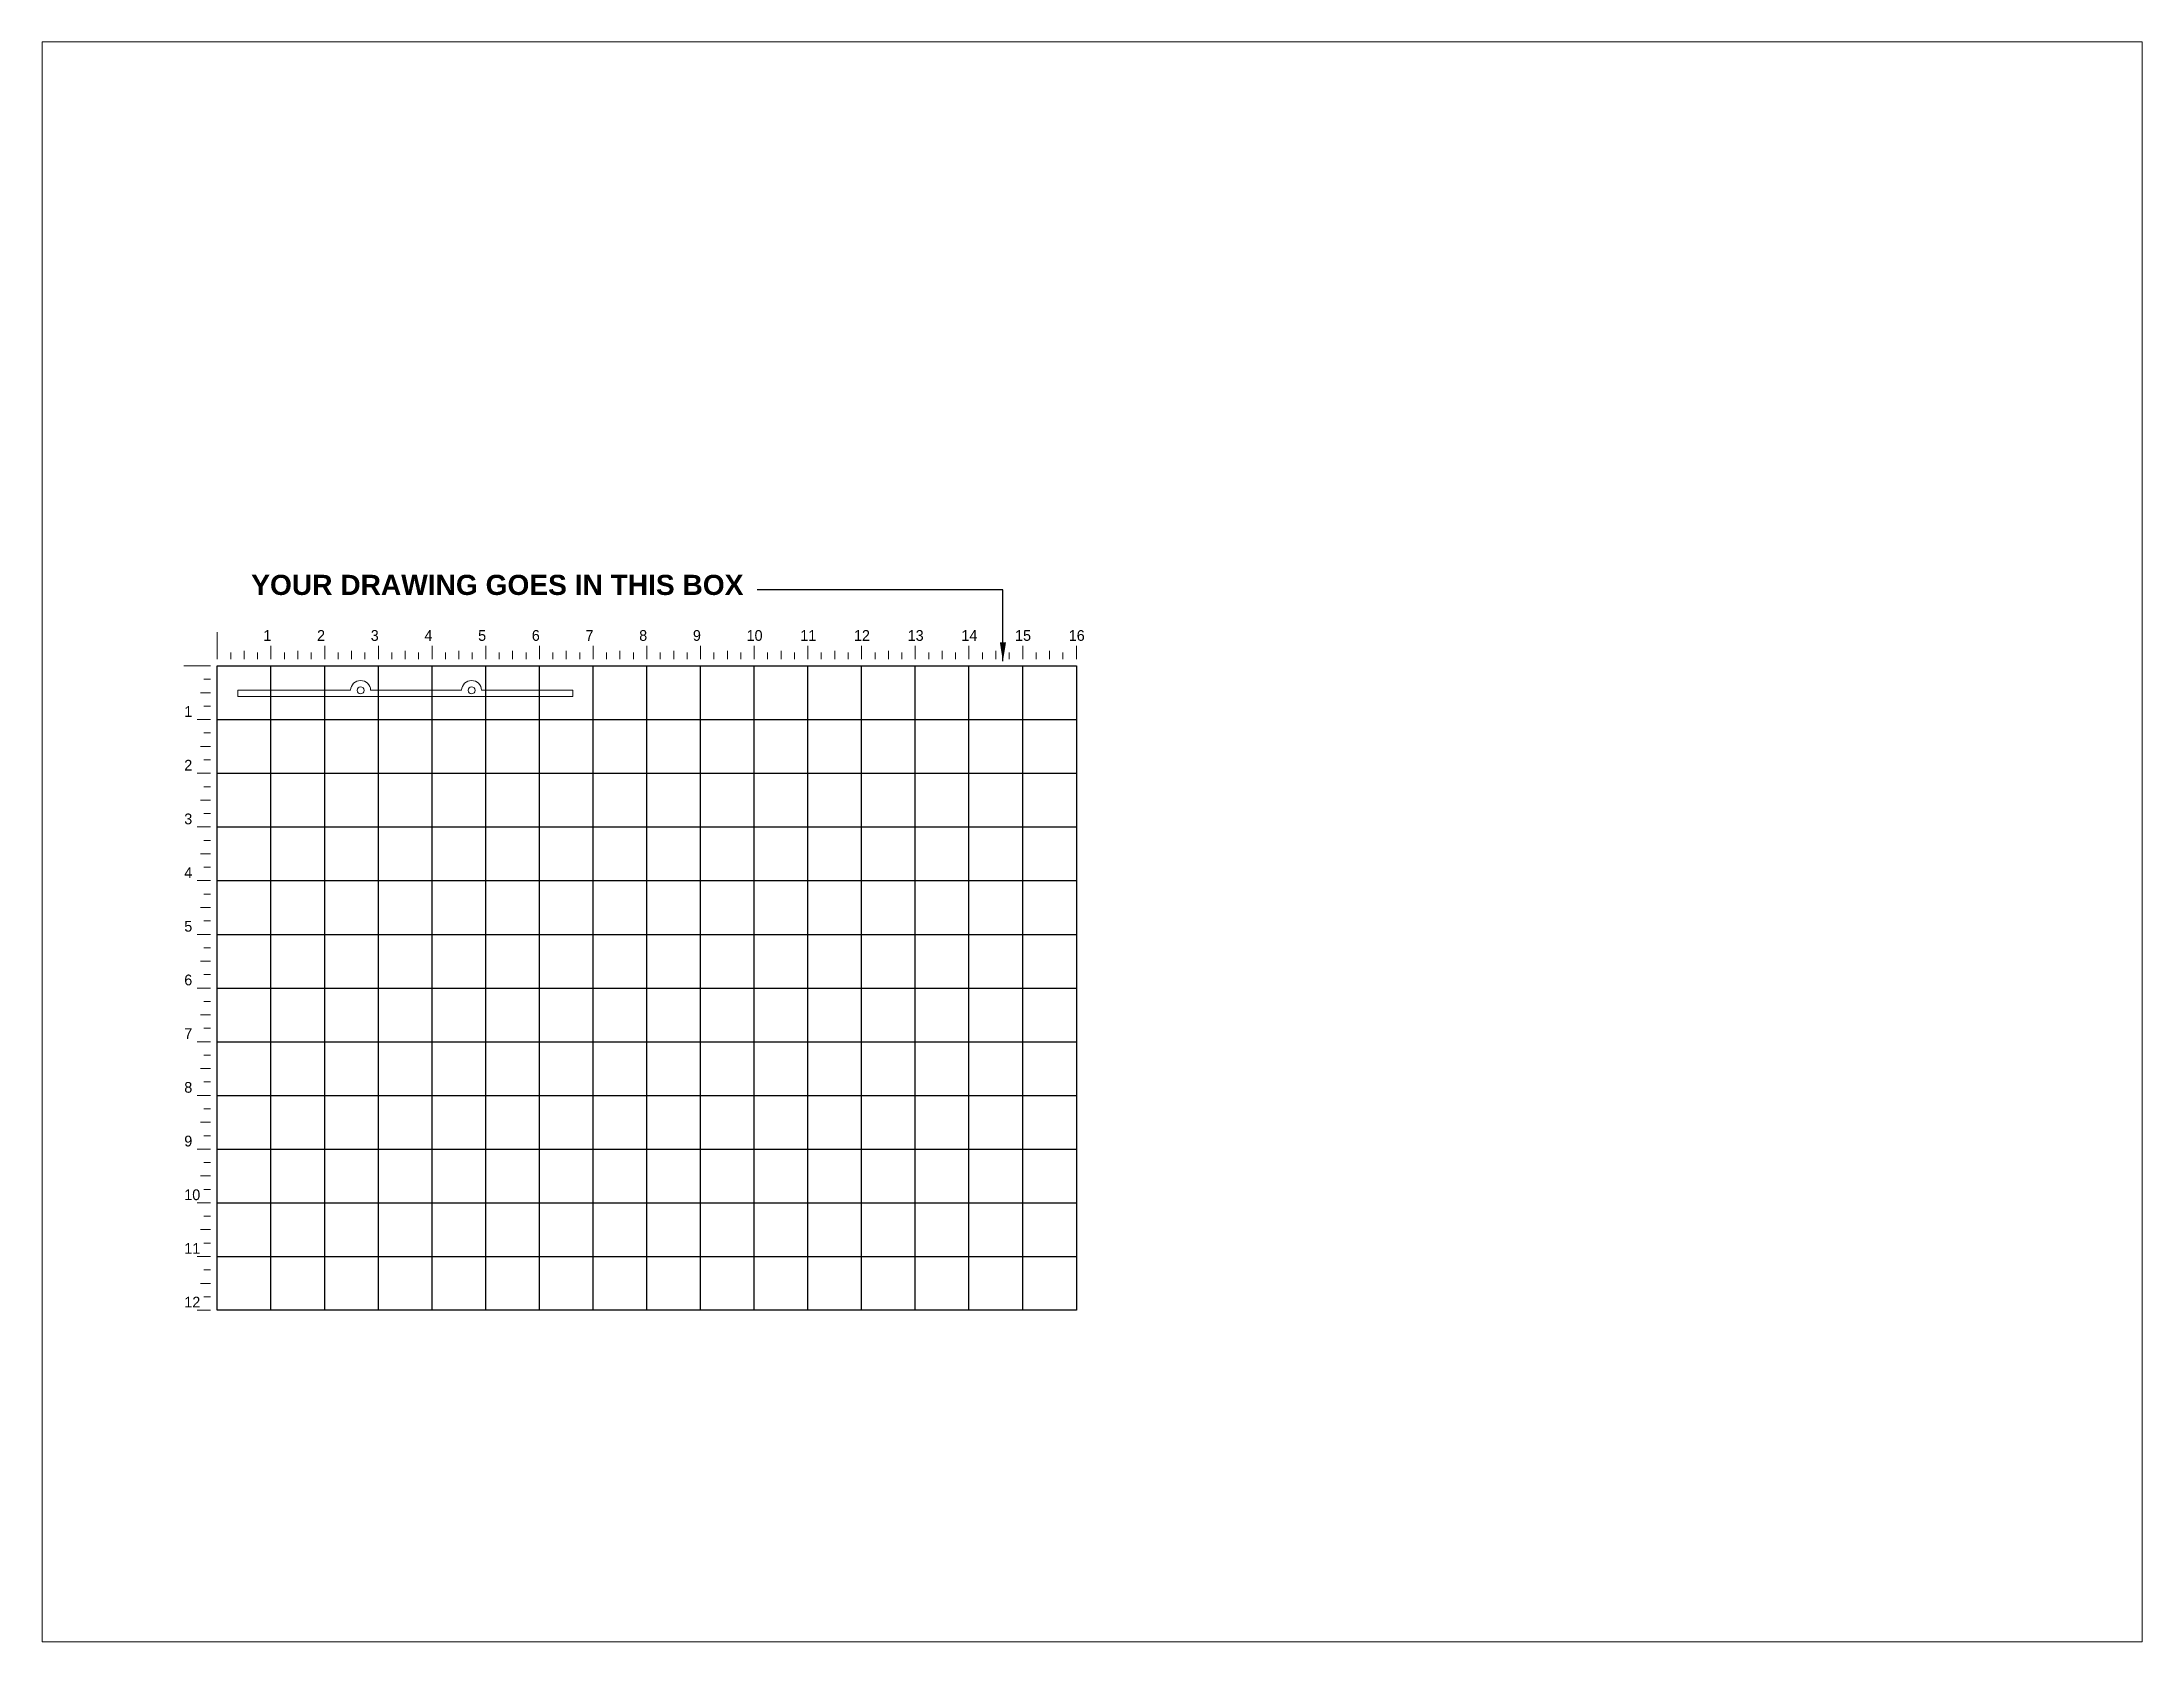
# Paper-space layout 'Layout1' of a CAD drawing. Header units: inches. Extents: x 1.05 to 9.45, y 0.8 to 7.2.
# The model-space entities are those that its viewports show. They can reach past a viewport. Long polylines and large blocks are cut down to what shows.
import ezdxf

# ---------------------------------------------------------------- set-up
doc = ezdxf.new("R2010")
doc.units = ezdxf.units.IN
doc.header["$MEASUREMENT"] = 0
doc.layers.get('0').update_dxf_attribs({"color": 255, "plot": 0})
doc.layers.add('0 SKIP', color=255, linetype='Continuous', plot=False)
doc.layers.add('dims', color=255, linetype='Continuous', plot=False)
doc.layers.add('Outlines', color=250, linetype='Continuous', lineweight=5)
doc.dimstyles.get("Standard").update_dxf_attribs({"dimtxt": 0.18, "dimasz": 0.35, "dimexe": 0.18, "dimexo": 0.0625, "dimgap": 0.09, "dimtad": 0, "dimtih": 1, "dimtoh": 1, "dimdec": 4, "dimzin": 0, "dimdsep": 46, "dimtxsty": 'Standard', "dimcen": 0.09, "dimadec": 0, "dimazin": 0, "dimtfac": 1, "dimtdec": 4, "dimtofl": 0, "dimtmove": 0, "dimatfit": 3, "dimfxl": 1, "dimtolj": 1, "dimtzin": 0, "dimarcsym": 0})

# ---------------------------------------------------------------- blocks, each defined once
blk = doc.blocks.new('*U2')
at = {"layer": 'dims', "lineweight": 0}
for p, q in [((0.25, 0.125), (0.25, 0.25)), ((0.5, 0.125), (0.5, 0.28125)), ((0.75, 0.125), (0.75, 0.25)), ((1, 0.125), (1, 0.375))]:
    blk.add_line(p, q, dxfattribs=at)
blk = doc.blocks.new('*U3')
at = {"color": 0, "linetype": 'ByBlock', "lineweight": -2, "transparency": 16777216}
for p in [(6.695, 20.595), (7.695, 20.595), (8.695, 20.595), (9.695, 20.595), (10.695, 20.595), (11.695, 20.595), (12.695, 20.595), (13.695, 20.595), (14.695, 20.595), (15.695, 20.595), (16.695, 20.595), (17.695, 20.595), (18.695, 20.595), (19.695, 20.595), (20.695, 20.595), (21.695, 20.595)]:
    blk.add_blockref('*U2', p, dxfattribs=at)
blk = doc.blocks.new('*U4')
at = {"layer": 'dims', "lineweight": 0}
for p, q in [((0.25, -0.125), (0.25, -0.25)), ((0.5, -0.125), (0.5, -0.3125)), ((0.75, -0.125), (0.75, -0.25)), ((1, -0.125), (1, -0.375))]:
    blk.add_line(p, q, dxfattribs=at)
blk = doc.blocks.new('*U5')
at = {"color": 0, "linetype": 'ByBlock', "lineweight": -2, "transparency": 16777216, "rotation": 270}
for p in [(6.695, 20.595), (6.695, 19.595), (6.695, 18.595), (6.695, 17.595), (6.695, 16.595), (6.695, 15.595), (6.695, 14.595), (6.695, 13.595), (6.695, 12.595), (6.695, 11.595), (6.695, 10.595), (6.695, 9.595)]:
    blk.add_blockref('*U4', p, dxfattribs=at)
blk = doc.blocks.new('driving_rod')
at = {"layer": 'Outlines'}
for p, q in [((2.1, 0.118), (2.004, 0.118)), ((2.1, 0.118), (2.004, 0.118)), ((2.004, 0), (2.09, 0)), ((2.004, 0), (2.09, 0)), ((4.733, 0.118), (4.54, 0.118)), ((4.733, 0.118), (4.54, 0.118)), ((4.551, 0), (4.733, 0)), ((4.551, 0), (4.733, 0))]:
    blk.add_line(p, q, dxfattribs=at)
at = {"layer": 'Outlines', "lineweight": 0}
for p, q in [((2.09, 0), (2.484, 0)), ((2.473, 0.118), (4.167, 0.118)), ((2.484, 0), (4.157, 0)), ((4.157, 0), (4.551, 0))]:
    blk.add_line(p, q, dxfattribs=at)
at = {"layer": 'Outlines'}
for points in [[(2.1, 0.118), (0, 0.118), (0, 0), (2.004, 0)], [(4.54, 0.118), (6.24, 0.118), (6.24, 0), (4.733, 0)]]:
    blk.add_lwpolyline(points, dxfattribs=at)
for centre in [(2.287, 0.114), (4.354, 0.114)]:
    blk.add_circle(centre, 0.065, dxfattribs=at)
for centre in [(2.287, 0.11), (4.354, 0.11)]:
    blk.add_arc(centre, 0.187, 2.6139, 177.3861, dxfattribs=at)

msp = doc.modelspace()

# ---------------------------------------------------------------- linework, layer by layer
at = {"lineweight": 0}
for p, q in [((6.695, 20.72), (6.695, 21.22)), ((6.57, 20.595), (6.07, 20.595))]:
    msp.add_line(p, q, dxfattribs=at)
for p, q in [((6.695, 20.595), (22.695, 20.595)), ((6.695, 8.595), (6.695, 20.595)), ((7.695, 8.595), (7.695, 20.595)), ((8.695, 8.595), (8.695, 20.595)), ((9.695, 8.595), (9.695, 20.595)), ((10.695, 8.595), (10.695, 20.595)), ((11.695, 8.595), (11.695, 20.595)), ((12.695, 8.595), (12.695, 20.595)), ((13.695, 8.595), (13.695, 20.595)), ((14.695, 8.595), (14.695, 20.595)), ((15.695, 8.595), (15.695, 20.595)), ((16.695, 8.595), (16.695, 20.595)), ((17.695, 8.595), (17.695, 20.595)), ((18.695, 8.595), (18.695, 20.595)), ((19.695, 8.595), (19.695, 20.595)), ((20.695, 8.595), (20.695, 20.595)), ((21.695, 8.595), (21.695, 20.595)), ((22.695, 20.595), (22.695, 8.595)), ((6.695, 19.595), (22.445, 19.595)), ((6.695, 19.595), (22.695, 19.595)), ((6.695, 18.595), (22.695, 18.595)), ((6.695, 17.595), (22.695, 17.595)), ((6.695, 16.595), (22.695, 16.595)), ((6.695, 16.595), (22.695, 16.595)), ((6.695, 15.595), (22.695, 15.595)), ((6.695, 14.595), (22.695, 14.595)), ((6.695, 13.595), (22.695, 13.595)), ((6.695, 12.595), (22.695, 12.595)), ((6.695, 11.595), (22.695, 11.595)), ((6.695, 10.595), (22.695, 10.595)), ((6.695, 9.595), (22.695, 9.595)), ((22.695, 8.595), (6.695, 8.595))]:
    msp.add_line(p, q)

# ---------------------------------------------------------------- block references
for name in ['*U3', '*U5']:
    msp.add_blockref(name, (0, 0), dxfattribs=at)
at = {"layer": 'Outlines', "lineweight": 0}
msp.add_blockref('driving_rod', (7.077, 20.025), dxfattribs=at)

# ---------------------------------------------------------------- texts
at = {"lineweight": 0, "char_height": 0.2, "attachment_point": 1}
for s, width, insert in [('1', 0.14142, (7.553, 21.261)), ('\\pt0.069684;2', 0.14142, (8.553, 21.261)), ('3', 0.14142, (9.553, 21.261)), ('4', 0.14142, (10.553, 21.261)), ('5', 0.14142, (11.553, 21.261)), ('6', 0.14142, (12.553, 21.261)), ('7', 0.14142, (13.553, 21.261)), ('8', 0.14142, (14.553, 21.261)), ('9', 0.14142, (15.553, 21.261)), ('10', 0.14142, (16.553, 21.261)), ('11', 0.14142, (17.553, 21.261)), ('12', 0.14142, (18.553, 21.261)), ('13', 0.14142, (19.553, 21.261)), ('14', 0.14142, (20.553, 21.261)), ('15', 0.14142, (21.553, 21.261)), ('16', 0.14142, (22.553, 21.261)), ('1', 0.13991, (6.08, 19.845)), ('2', 0.13991, (6.08, 18.845)), ('3', 0.13991, (6.08, 17.845)), ('4', 0.13991, (6.08, 16.845)), ('5', 0.13991, (6.08, 15.845)), ('6', 0.13991, (6.08, 14.845)), ('7', 0.13991, (6.08, 13.845)), ('8', 0.13991, (6.08, 12.845)), ('9', 0.13991, (6.08, 11.845)), ('10', 0.13991, (6.08, 10.845)), ('11', 0.13991, (6.08, 9.845)), ('12', 0.13991, (6.08, 8.845))]:
    msp.add_mtext_dynamic_manual_height_columns(s, width=width, gutter_width=1, heights=[0], dxfattribs=dict(at, insert=insert))
at = {"layer": '0 SKIP', "color": 7, "insert": (7.327, 22.291), "char_height": 0.375, "width": 17.17541, "attachment_point": 1}
msp.add_mtext('{\\fArial|b1|i0|c0|p34;YOUR DRAWING GOES IN THIS BOX}', dxfattribs=at)

# ---------------------------------------------------------------- leaders
at = {"layer": '0 SKIP', "color": 7}
msp.add_leader([(21.327, 20.682), (21.327, 22.011), (16.752, 22.011)], dimstyle='Standard', dxfattribs=at)

psp = doc.layouts.get("Layout1")

# ---------------------------------------------------------------- viewports
at = {"layer": 'Outlines'}
psp.add_viewport(center=(5.25, 4), size=(8.4, 6.4), view_center_point=(22.9861, 17.3147), view_height=29.799411, dxfattribs=at)

doc.saveas('drawing.dxf')
